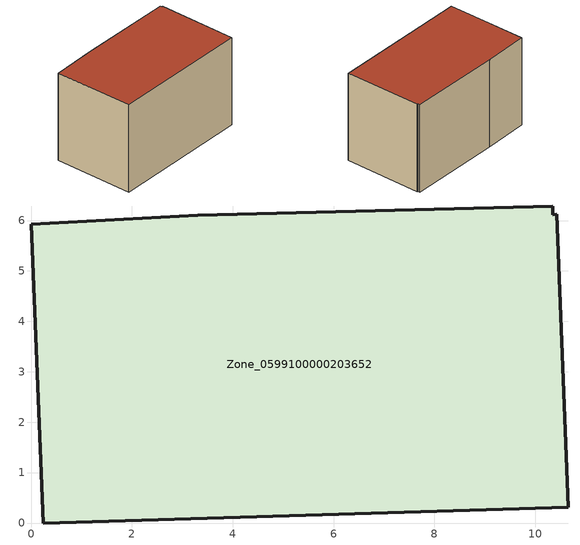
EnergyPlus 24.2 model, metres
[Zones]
Zone_0599100000203652
 floor ground (C_G): 10.43,6.13 10.66,0.31 0.24,0 0,5.93 3.31,6.1 10.35,6.29 10.35,6.12 z0
 wall outside (C_F): 0,5.93 0.24,0 10.66,0.31 10.43,6.13 10.35,6.12 10.35,6.29 3.31,6.1 0,5.93 z0:6.79
 roof outside (C_R): 10.66,0.31 10.43,6.13 10.35,6.12 10.35,6.29 3.31,6.1 0,5.93 0.24,0 z6.79
[BUILDING]
Pand.0599100000203652: North Axis=0; Terrain=City; Loads Convergence Tolerance Value=0.04; Temperature Convergence Tolerance Value=0.4; Solar Distribution=FullExterior; Maximum Number of Warmup Days=25; Minimum Number of Warmup Days=1
[Site:Location]
Rotterdam.The.Hague.AP_ZH_NLD Design_Conditions: Latitude=51.96; Longitude=4.45; Time Zone=1; Elevation=-4.5
[SITE:GROUNDTEMPERATURE:BUILDINGSURFACE]
18, 18, 18, 18, 18, 18, 18, 18, 18, 18, 18, 18
[MATERIAL] Thermal Absorptance=0.9; Solar Absorptance=0.7; Visible Absorptance=0.7
Name | Roughness | Thickness | Conductivity | Density | Specific Heat
G.TI.1946-1964 | MediumSmooth | 0.15 | 1 | 540 | 1210
F.TI.1946-1964 | Rough | 0.3 | 0.857143 | 1920 | 840
R.TI.1946-1964 | MediumRough | 0.2 | 0.277778 | 1500 | 1000
[CONSTRUCTION]
C_G: G.TI.1946-1964
C_F: F.TI.1946-1964
C_R: R.TI.1946-1964
[ZONE]
Zone_0599100000203652: Type=1; Multiplier=1; Ceiling Height=Autocalculate; Volume=Autocalculate; Floor Area=autocalculate; Part of Total Floor Area=Yes
[ZONEINFILTRATION:DESIGNFLOWRATE]
Infil_Zone_0599100000203652: Zone or ZoneList or Space or SpaceList=Zone_0599100000203652; Schedule=AlwaysOn; Design Flow Rate Calculation Method=Flow/Area; Flow Rate per Floor Area=0.003; Constant Term Coefficient=1; Temperature Term Coefficient=0; Velocity Term Coefficient=0; Velocity Squared Term Coefficient=0
[HVACTEMPLATE:ZONE:IDEALLOADSAIRSYSTEM]
Zone_0599100000203652: Maximum Heating Supply Air Temperature=50; Minimum Cooling Supply Air Temperature=13; Maximum Heating Supply Air Humidity Ratio=0.0156; Minimum Cooling Supply Air Humidity Ratio=0.0077; Heating Limit=NoLimit; Cooling Limit=NoLimit; Dehumidification Control Type=ConstantSensibleHeatRatio; Cooling Sensible Heat Ratio=0.7; Dehumidification Setpoint=60; Humidification Control Type=None; Humidification Setpoint=30; Outdoor Air Method=None; Outdoor Air Flow Rate per Person=0.00944; Outdoor Air Flow Rate per Zone Floor Area=0; Outdoor Air Flow Rate per Zone=0; Demand Controlled Ventilation Type=None; Outdoor Air Economizer Type=NoEconomizer; Heat Recovery Type=None; Sensible Heat Recovery Effectiveness=0.7; Latent Heat Recovery Effectiveness=0.65
[ZONECONTROL:THERMOSTAT]
ThermostatControl_Zone_0599100000203652: Zone or ZoneList=Zone_0599100000203652; Control Type Schedule=DualSetpointControlType; Control 1=Thermostat_Zone_0599100000203652; Temperature Difference Between Cutout And Setpoint=0
[THERMOSTATSETPOINT:DUALSETPOINT]
Thermostat_Zone_0599100000203652: Heating Setpoint Temperature Schedule=HeatingSetpoint_Zone_0599100000203652; Cooling Setpoint Temperature Schedule=CoolingSetpoint_Zone_0599100000203652
[SCHEDULE:COMPACT]
HeatingSetpoint_Zone_0599100000203652: Through: 12/31, For: AllDays, Until: 24:00, 21
CoolingSetpoint_Zone_0599100000203652: Through: 12/31, For: AllDays, Until: 24:00, 24
DualSetpointControlType: Through: 12/31, For: AllDays, Until: 24:00, 4
AlwaysOn: Through: 12/31, For: AllDays, Until: 24:00, 1
